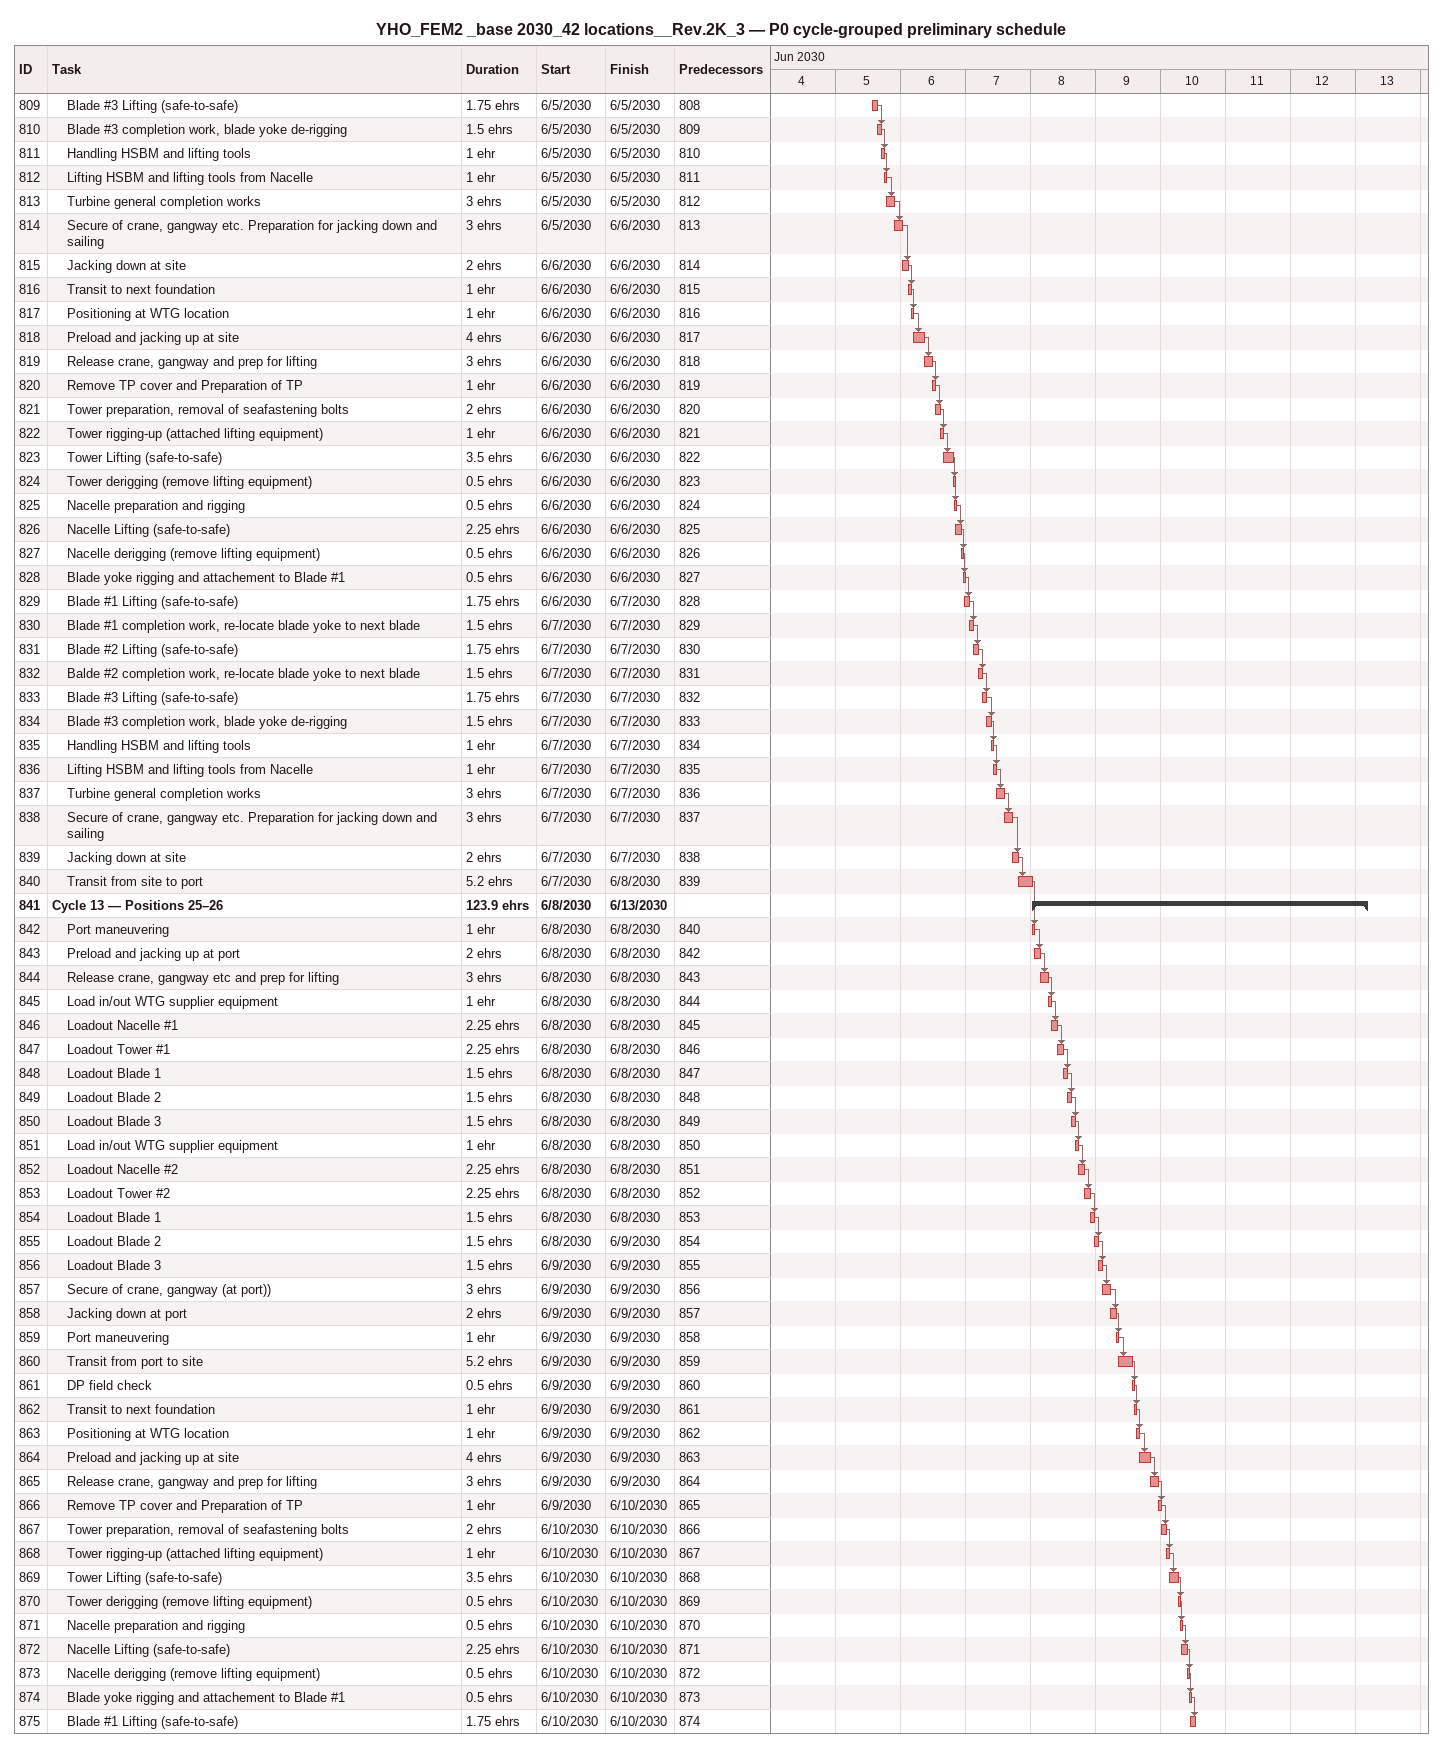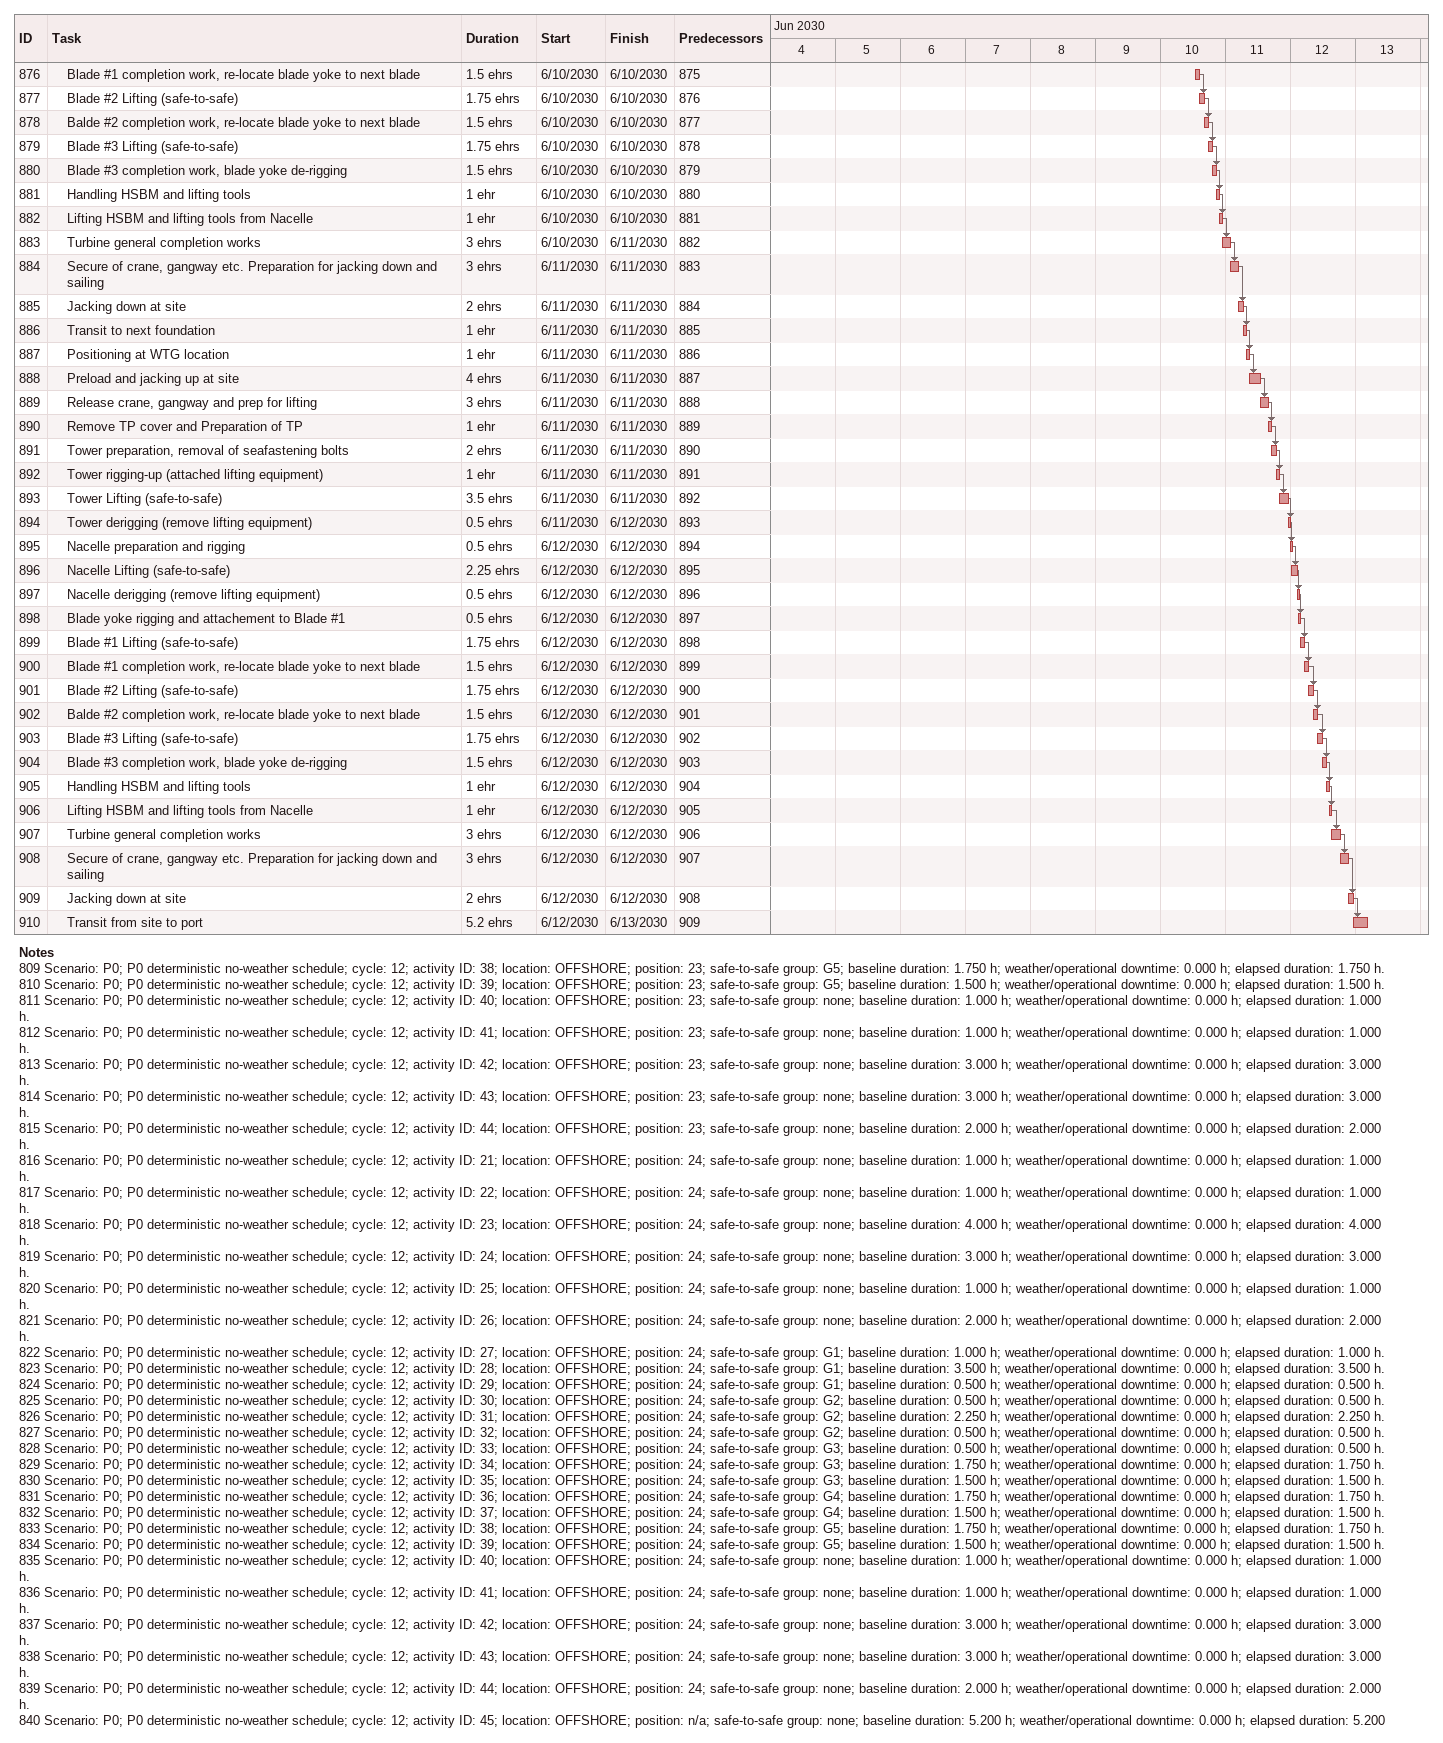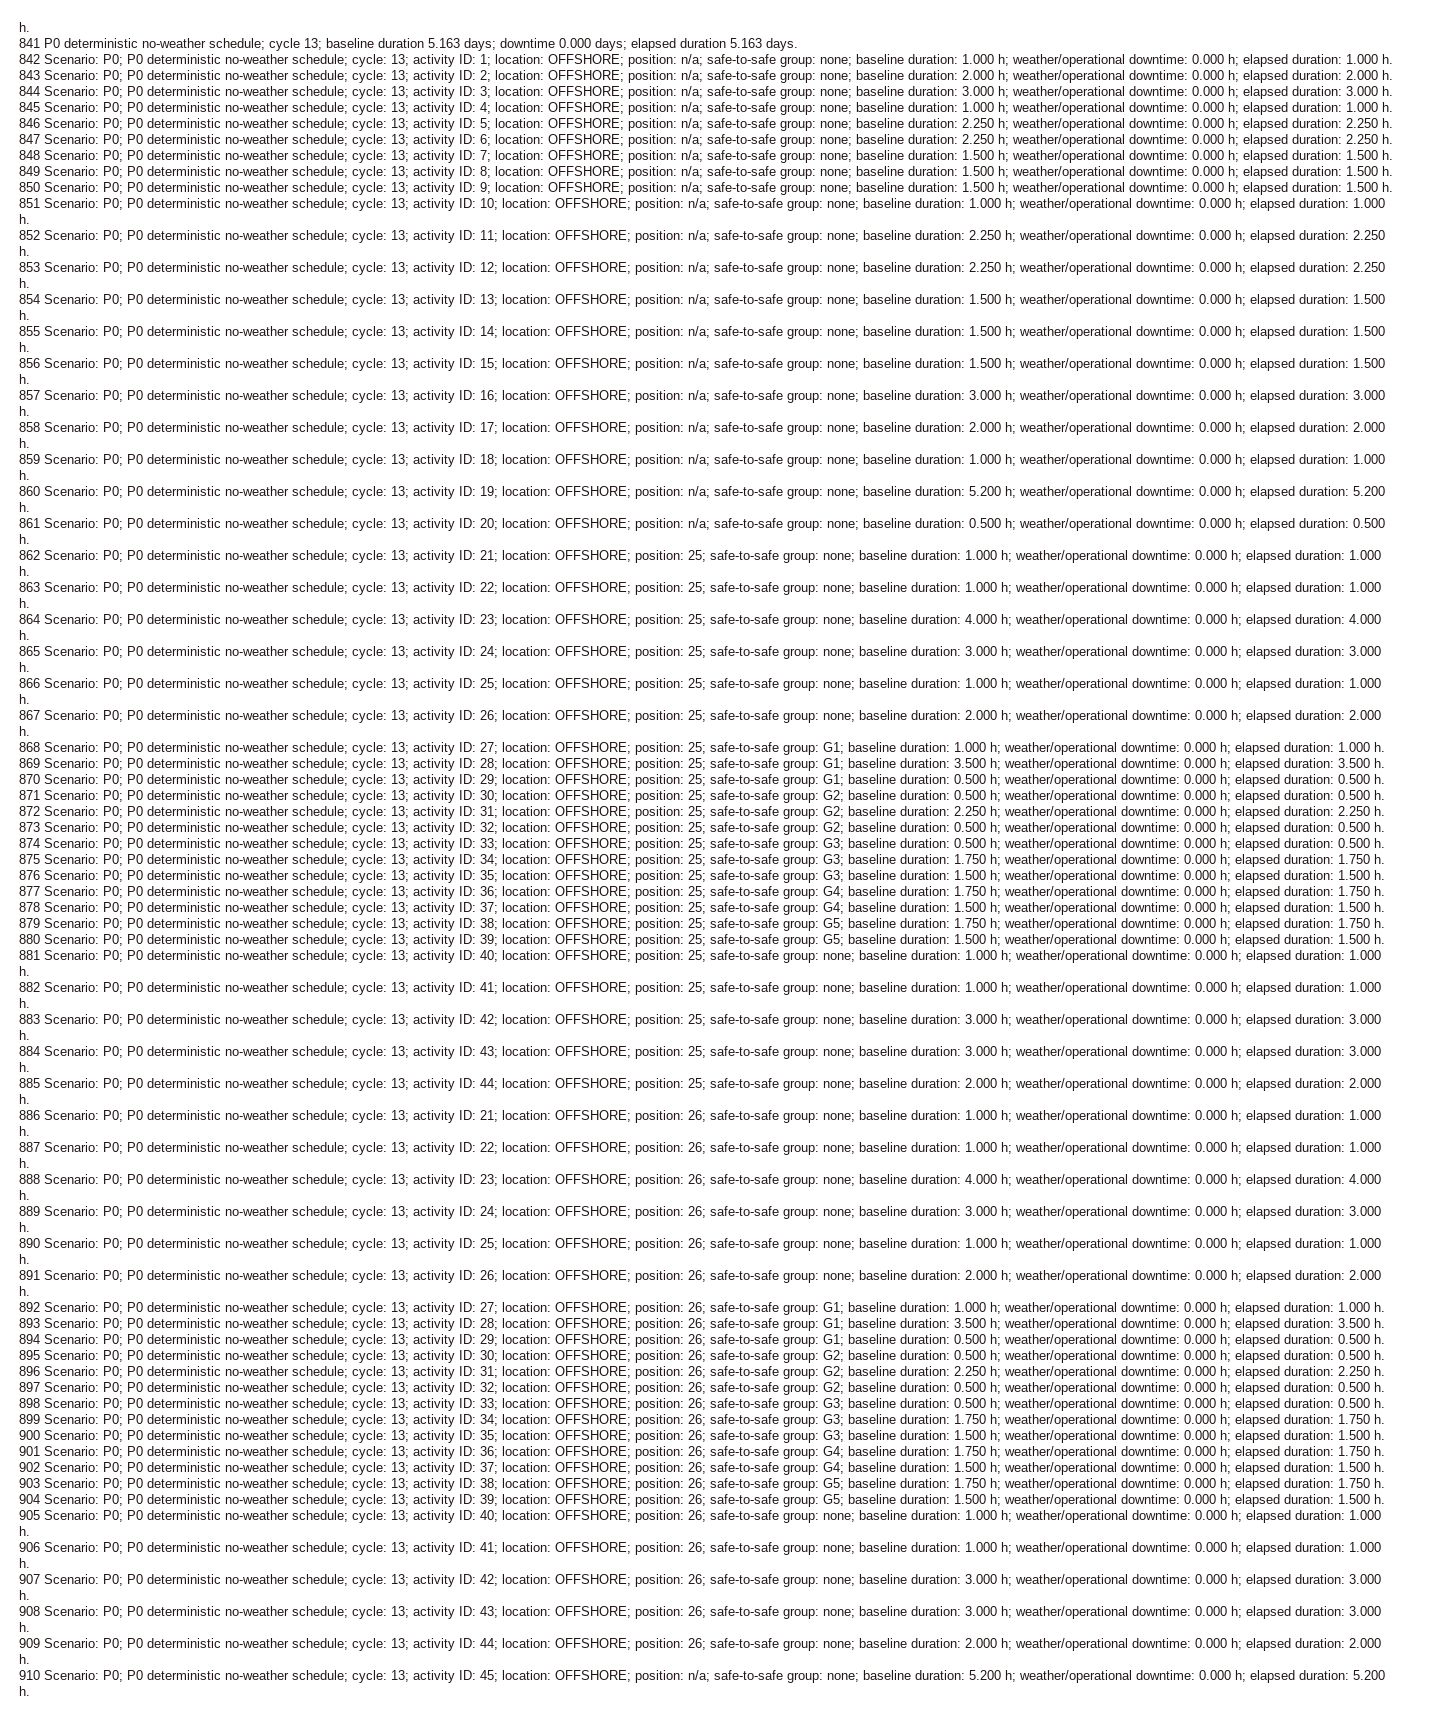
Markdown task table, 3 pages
YHO_FEM2 _base 2030_42 locations__Rev.2K_3 — P0 cycle-grouped preliminary schedule

| ID | Level | Task | Duration | Start | Finish | Predecessors |
|---|---|---|---|---|---|---|
| 809 | 2 | Blade #3 Lifting (safe-to-safe) | 1.75eh | 2030-06-05 | 2030-06-05 | 808 |
| 810 | 2 | Blade #3 completion work, blade yoke de-rigging | 1.5eh | 2030-06-05 | 2030-06-05 | 809 |
| 811 | 2 | Handling HSBM and lifting tools | 1eh | 2030-06-05 | 2030-06-05 | 810 |
| 812 | 2 | Lifting HSBM and lifting tools from Nacelle | 1eh | 2030-06-05 | 2030-06-05 | 811 |
| 813 | 2 | Turbine general completion works | 3eh | 2030-06-05 | 2030-06-05 | 812 |
| 814 | 2 | Secure of crane, gangway etc. Preparation for jacking down and sailing | 3eh | 2030-06-05 | 2030-06-06 | 813 |
| 815 | 2 | Jacking down at site | 2eh | 2030-06-06 | 2030-06-06 | 814 |
| 816 | 2 | Transit to next foundation | 1eh | 2030-06-06 | 2030-06-06 | 815 |
| 817 | 2 | Positioning at WTG location | 1eh | 2030-06-06 | 2030-06-06 | 816 |
| 818 | 2 | Preload and jacking up at site | 4eh | 2030-06-06 | 2030-06-06 | 817 |
| 819 | 2 | Release crane, gangway and prep for lifting | 3eh | 2030-06-06 | 2030-06-06 | 818 |
| 820 | 2 | Remove TP cover and Preparation of TP | 1eh | 2030-06-06 | 2030-06-06 | 819 |
| 821 | 2 | Tower preparation, removal of seafastening bolts | 2eh | 2030-06-06 | 2030-06-06 | 820 |
| 822 | 2 | Tower rigging-up (attached lifting equipment) | 1eh | 2030-06-06 | 2030-06-06 | 821 |
| 823 | 2 | Tower Lifting (safe-to-safe) | 3.5eh | 2030-06-06 | 2030-06-06 | 822 |
| 824 | 2 | Tower derigging (remove lifting equipment) | 0.5eh | 2030-06-06 | 2030-06-06 | 823 |
| 825 | 2 | Nacelle preparation and rigging | 0.5eh | 2030-06-06 | 2030-06-06 | 824 |
| 826 | 2 | Nacelle Lifting (safe-to-safe) | 2.25eh | 2030-06-06 | 2030-06-06 | 825 |
| 827 | 2 | Nacelle derigging (remove lifting equipment) | 0.5eh | 2030-06-06 | 2030-06-06 | 826 |
| 828 | 2 | Blade yoke rigging and attachement to Blade #1 | 0.5eh | 2030-06-06 | 2030-06-06 | 827 |
| 829 | 2 | Blade #1 Lifting (safe-to-safe) | 1.75eh | 2030-06-06 | 2030-06-07 | 828 |
| 830 | 2 | Blade #1 completion work, re-locate blade yoke to next blade | 1.5eh | 2030-06-07 | 2030-06-07 | 829 |
| 831 | 2 | Blade #2 Lifting (safe-to-safe) | 1.75eh | 2030-06-07 | 2030-06-07 | 830 |
| 832 | 2 | Balde #2 completion work, re-locate blade yoke to next blade | 1.5eh | 2030-06-07 | 2030-06-07 | 831 |
| 833 | 2 | Blade #3 Lifting (safe-to-safe) | 1.75eh | 2030-06-07 | 2030-06-07 | 832 |
| 834 | 2 | Blade #3 completion work, blade yoke de-rigging | 1.5eh | 2030-06-07 | 2030-06-07 | 833 |
| 835 | 2 | Handling HSBM and lifting tools | 1eh | 2030-06-07 | 2030-06-07 | 834 |
| 836 | 2 | Lifting HSBM and lifting tools from Nacelle | 1eh | 2030-06-07 | 2030-06-07 | 835 |
| 837 | 2 | Turbine general completion works | 3eh | 2030-06-07 | 2030-06-07 | 836 |
| 838 | 2 | Secure of crane, gangway etc. Preparation for jacking down and sailing | 3eh | 2030-06-07 | 2030-06-07 | 837 |
| 839 | 2 | Jacking down at site | 2eh | 2030-06-07 | 2030-06-07 | 838 |
| 840 | 2 | Transit from site to port | 5.2eh | 2030-06-07 | 2030-06-08 | 839 |
| 841 | 1 | **Cycle 13 — Positions 25–26** | 123.9eh | 2030-06-08 | 2030-06-13 |  |
| 842 | 2 | Port maneuvering | 1eh | 2030-06-08 | 2030-06-08 | 840 |
| 843 | 2 | Preload and jacking up at port | 2eh | 2030-06-08 | 2030-06-08 | 842 |
| 844 | 2 | Release crane, gangway etc and prep for lifting | 3eh | 2030-06-08 | 2030-06-08 | 843 |
| 845 | 2 | Load in/out WTG supplier equipment | 1eh | 2030-06-08 | 2030-06-08 | 844 |
| 846 | 2 | Loadout Nacelle #1 | 2.25eh | 2030-06-08 | 2030-06-08 | 845 |
| 847 | 2 | Loadout Tower #1 | 2.25eh | 2030-06-08 | 2030-06-08 | 846 |
| 848 | 2 | Loadout Blade 1 | 1.5eh | 2030-06-08 | 2030-06-08 | 847 |
| 849 | 2 | Loadout Blade 2 | 1.5eh | 2030-06-08 | 2030-06-08 | 848 |
| 850 | 2 | Loadout Blade 3 | 1.5eh | 2030-06-08 | 2030-06-08 | 849 |
| 851 | 2 | Load in/out WTG supplier equipment | 1eh | 2030-06-08 | 2030-06-08 | 850 |
| 852 | 2 | Loadout Nacelle #2 | 2.25eh | 2030-06-08 | 2030-06-08 | 851 |
| 853 | 2 | Loadout Tower #2 | 2.25eh | 2030-06-08 | 2030-06-08 | 852 |
| 854 | 2 | Loadout Blade 1 | 1.5eh | 2030-06-08 | 2030-06-08 | 853 |
| 855 | 2 | Loadout Blade 2 | 1.5eh | 2030-06-08 | 2030-06-09 | 854 |
| 856 | 2 | Loadout Blade 3 | 1.5eh | 2030-06-09 | 2030-06-09 | 855 |
| 857 | 2 | Secure of crane, gangway (at port)) | 3eh | 2030-06-09 | 2030-06-09 | 856 |
| 858 | 2 | Jacking down at port | 2eh | 2030-06-09 | 2030-06-09 | 857 |
| 859 | 2 | Port maneuvering | 1eh | 2030-06-09 | 2030-06-09 | 858 |
| 860 | 2 | Transit from port to site | 5.2eh | 2030-06-09 | 2030-06-09 | 859 |
| 861 | 2 | DP field check | 0.5eh | 2030-06-09 | 2030-06-09 | 860 |
| 862 | 2 | Transit to next foundation | 1eh | 2030-06-09 | 2030-06-09 | 861 |
| 863 | 2 | Positioning at WTG location | 1eh | 2030-06-09 | 2030-06-09 | 862 |
| 864 | 2 | Preload and jacking up at site | 4eh | 2030-06-09 | 2030-06-09 | 863 |
| 865 | 2 | Release crane, gangway and prep for lifting | 3eh | 2030-06-09 | 2030-06-09 | 864 |
| 866 | 2 | Remove TP cover and Preparation of TP | 1eh | 2030-06-09 | 2030-06-10 | 865 |
| 867 | 2 | Tower preparation, removal of seafastening bolts | 2eh | 2030-06-10 | 2030-06-10 | 866 |
| 868 | 2 | Tower rigging-up (attached lifting equipment) | 1eh | 2030-06-10 | 2030-06-10 | 867 |
| 869 | 2 | Tower Lifting (safe-to-safe) | 3.5eh | 2030-06-10 | 2030-06-10 | 868 |
| 870 | 2 | Tower derigging (remove lifting equipment) | 0.5eh | 2030-06-10 | 2030-06-10 | 869 |
| 871 | 2 | Nacelle preparation and rigging | 0.5eh | 2030-06-10 | 2030-06-10 | 870 |
| 872 | 2 | Nacelle Lifting (safe-to-safe) | 2.25eh | 2030-06-10 | 2030-06-10 | 871 |
| 873 | 2 | Nacelle derigging (remove lifting equipment) | 0.5eh | 2030-06-10 | 2030-06-10 | 872 |
| 874 | 2 | Blade yoke rigging and attachement to Blade #1 | 0.5eh | 2030-06-10 | 2030-06-10 | 873 |
| 875 | 2 | Blade #1 Lifting (safe-to-safe) | 1.75eh | 2030-06-10 | 2030-06-10 | 874 |
| 876 | 2 | Blade #1 completion work, re-locate blade yoke to next blade | 1.5eh | 2030-06-10 | 2030-06-10 | 875 |
| 877 | 2 | Blade #2 Lifting (safe-to-safe) | 1.75eh | 2030-06-10 | 2030-06-10 | 876 |
| 878 | 2 | Balde #2 completion work, re-locate blade yoke to next blade | 1.5eh | 2030-06-10 | 2030-06-10 | 877 |
| 879 | 2 | Blade #3 Lifting (safe-to-safe) | 1.75eh | 2030-06-10 | 2030-06-10 | 878 |
| 880 | 2 | Blade #3 completion work, blade yoke de-rigging | 1.5eh | 2030-06-10 | 2030-06-10 | 879 |
| 881 | 2 | Handling HSBM and lifting tools | 1eh | 2030-06-10 | 2030-06-10 | 880 |
| 882 | 2 | Lifting HSBM and lifting tools from Nacelle | 1eh | 2030-06-10 | 2030-06-10 | 881 |
| 883 | 2 | Turbine general completion works | 3eh | 2030-06-10 | 2030-06-11 | 882 |
| 884 | 2 | Secure of crane, gangway etc. Preparation for jacking down and sailing | 3eh | 2030-06-11 | 2030-06-11 | 883 |
| 885 | 2 | Jacking down at site | 2eh | 2030-06-11 | 2030-06-11 | 884 |
| 886 | 2 | Transit to next foundation | 1eh | 2030-06-11 | 2030-06-11 | 885 |
| 887 | 2 | Positioning at WTG location | 1eh | 2030-06-11 | 2030-06-11 | 886 |
| 888 | 2 | Preload and jacking up at site | 4eh | 2030-06-11 | 2030-06-11 | 887 |
| 889 | 2 | Release crane, gangway and prep for lifting | 3eh | 2030-06-11 | 2030-06-11 | 888 |
| 890 | 2 | Remove TP cover and Preparation of TP | 1eh | 2030-06-11 | 2030-06-11 | 889 |
| 891 | 2 | Tower preparation, removal of seafastening bolts | 2eh | 2030-06-11 | 2030-06-11 | 890 |
| 892 | 2 | Tower rigging-up (attached lifting equipment) | 1eh | 2030-06-11 | 2030-06-11 | 891 |
| 893 | 2 | Tower Lifting (safe-to-safe) | 3.5eh | 2030-06-11 | 2030-06-11 | 892 |
| 894 | 2 | Tower derigging (remove lifting equipment) | 0.5eh | 2030-06-11 | 2030-06-12 | 893 |
| 895 | 2 | Nacelle preparation and rigging | 0.5eh | 2030-06-12 | 2030-06-12 | 894 |
| 896 | 2 | Nacelle Lifting (safe-to-safe) | 2.25eh | 2030-06-12 | 2030-06-12 | 895 |
| 897 | 2 | Nacelle derigging (remove lifting equipment) | 0.5eh | 2030-06-12 | 2030-06-12 | 896 |
| 898 | 2 | Blade yoke rigging and attachement to Blade #1 | 0.5eh | 2030-06-12 | 2030-06-12 | 897 |
| 899 | 2 | Blade #1 Lifting (safe-to-safe) | 1.75eh | 2030-06-12 | 2030-06-12 | 898 |
| 900 | 2 | Blade #1 completion work, re-locate blade yoke to next blade | 1.5eh | 2030-06-12 | 2030-06-12 | 899 |
| 901 | 2 | Blade #2 Lifting (safe-to-safe) | 1.75eh | 2030-06-12 | 2030-06-12 | 900 |
| 902 | 2 | Balde #2 completion work, re-locate blade yoke to next blade | 1.5eh | 2030-06-12 | 2030-06-12 | 901 |
| 903 | 2 | Blade #3 Lifting (safe-to-safe) | 1.75eh | 2030-06-12 | 2030-06-12 | 902 |
| 904 | 2 | Blade #3 completion work, blade yoke de-rigging | 1.5eh | 2030-06-12 | 2030-06-12 | 903 |
| 905 | 2 | Handling HSBM and lifting tools | 1eh | 2030-06-12 | 2030-06-12 | 904 |
| 906 | 2 | Lifting HSBM and lifting tools from Nacelle | 1eh | 2030-06-12 | 2030-06-12 | 905 |
| 907 | 2 | Turbine general completion works | 3eh | 2030-06-12 | 2030-06-12 | 906 |
| 908 | 2 | Secure of crane, gangway etc. Preparation for jacking down and sailing | 3eh | 2030-06-12 | 2030-06-12 | 907 |
| 909 | 2 | Jacking down at site | 2eh | 2030-06-12 | 2030-06-12 | 908 |
| 910 | 2 | Transit from site to port | 5.2eh | 2030-06-12 | 2030-06-13 | 909 |

Notes
- 809: Scenario: P0; P0 deterministic no-weather schedule; cycle: 12; activity ID: 38; location: OFFSHORE; position: 23; safe-to-safe group: G5; baseline duration: 1.750 h; weather/operational downtime: 0.000 h; elapsed duration: 1.750 h.
- 810: Scenario: P0; P0 deterministic no-weather schedule; cycle: 12; activity ID: 39; location: OFFSHORE; position: 23; safe-to-safe group: G5; baseline duration: 1.500 h; weather/operational downtime: 0.000 h; elapsed duration: 1.500 h.
- 811: Scenario: P0; P0 deterministic no-weather schedule; cycle: 12; activity ID: 40; location: OFFSHORE; position: 23; safe-to-safe group: none; baseline duration: 1.000 h; weather/operational downtime: 0.000 h; elapsed duration: 1.000 h.
- 812: Scenario: P0; P0 deterministic no-weather schedule; cycle: 12; activity ID: 41; location: OFFSHORE; position: 23; safe-to-safe group: none; baseline duration: 1.000 h; weather/operational downtime: 0.000 h; elapsed duration: 1.000 h.
- 813: Scenario: P0; P0 deterministic no-weather schedule; cycle: 12; activity ID: 42; location: OFFSHORE; position: 23; safe-to-safe group: none; baseline duration: 3.000 h; weather/operational downtime: 0.000 h; elapsed duration: 3.000 h.
- 814: Scenario: P0; P0 deterministic no-weather schedule; cycle: 12; activity ID: 43; location: OFFSHORE; position: 23; safe-to-safe group: none; baseline duration: 3.000 h; weather/operational downtime: 0.000 h; elapsed duration: 3.000 h.
- 815: Scenario: P0; P0 deterministic no-weather schedule; cycle: 12; activity ID: 44; location: OFFSHORE; position: 23; safe-to-safe group: none; baseline duration: 2.000 h; weather/operational downtime: 0.000 h; elapsed duration: 2.000 h.
- 816: Scenario: P0; P0 deterministic no-weather schedule; cycle: 12; activity ID: 21; location: OFFSHORE; position: 24; safe-to-safe group: none; baseline duration: 1.000 h; weather/operational downtime: 0.000 h; elapsed duration: 1.000 h.
- 817: Scenario: P0; P0 deterministic no-weather schedule; cycle: 12; activity ID: 22; location: OFFSHORE; position: 24; safe-to-safe group: none; baseline duration: 1.000 h; weather/operational downtime: 0.000 h; elapsed duration: 1.000 h.
- 818: Scenario: P0; P0 deterministic no-weather schedule; cycle: 12; activity ID: 23; location: OFFSHORE; position: 24; safe-to-safe group: none; baseline duration: 4.000 h; weather/operational downtime: 0.000 h; elapsed duration: 4.000 h.
- 819: Scenario: P0; P0 deterministic no-weather schedule; cycle: 12; activity ID: 24; location: OFFSHORE; position: 24; safe-to-safe group: none; baseline duration: 3.000 h; weather/operational downtime: 0.000 h; elapsed duration: 3.000 h.
- 820: Scenario: P0; P0 deterministic no-weather schedule; cycle: 12; activity ID: 25; location: OFFSHORE; position: 24; safe-to-safe group: none; baseline duration: 1.000 h; weather/operational downtime: 0.000 h; elapsed duration: 1.000 h.
- 821: Scenario: P0; P0 deterministic no-weather schedule; cycle: 12; activity ID: 26; location: OFFSHORE; position: 24; safe-to-safe group: none; baseline duration: 2.000 h; weather/operational downtime: 0.000 h; elapsed duration: 2.000 h.
- 822: Scenario: P0; P0 deterministic no-weather schedule; cycle: 12; activity ID: 27; location: OFFSHORE; position: 24; safe-to-safe group: G1; baseline duration: 1.000 h; weather/operational downtime: 0.000 h; elapsed duration: 1.000 h.
- 823: Scenario: P0; P0 deterministic no-weather schedule; cycle: 12; activity ID: 28; location: OFFSHORE; position: 24; safe-to-safe group: G1; baseline duration: 3.500 h; weather/operational downtime: 0.000 h; elapsed duration: 3.500 h.
- 824: Scenario: P0; P0 deterministic no-weather schedule; cycle: 12; activity ID: 29; location: OFFSHORE; position: 24; safe-to-safe group: G1; baseline duration: 0.500 h; weather/operational downtime: 0.000 h; elapsed duration: 0.500 h.
- 825: Scenario: P0; P0 deterministic no-weather schedule; cycle: 12; activity ID: 30; location: OFFSHORE; position: 24; safe-to-safe group: G2; baseline duration: 0.500 h; weather/operational downtime: 0.000 h; elapsed duration: 0.500 h.
- 826: Scenario: P0; P0 deterministic no-weather schedule; cycle: 12; activity ID: 31; location: OFFSHORE; position: 24; safe-to-safe group: G2; baseline duration: 2.250 h; weather/operational downtime: 0.000 h; elapsed duration: 2.250 h.
- 827: Scenario: P0; P0 deterministic no-weather schedule; cycle: 12; activity ID: 32; location: OFFSHORE; position: 24; safe-to-safe group: G2; baseline duration: 0.500 h; weather/operational downtime: 0.000 h; elapsed duration: 0.500 h.
- 828: Scenario: P0; P0 deterministic no-weather schedule; cycle: 12; activity ID: 33; location: OFFSHORE; position: 24; safe-to-safe group: G3; baseline duration: 0.500 h; weather/operational downtime: 0.000 h; elapsed duration: 0.500 h.
- 829: Scenario: P0; P0 deterministic no-weather schedule; cycle: 12; activity ID: 34; location: OFFSHORE; position: 24; safe-to-safe group: G3; baseline duration: 1.750 h; weather/operational downtime: 0.000 h; elapsed duration: 1.750 h.
- 830: Scenario: P0; P0 deterministic no-weather schedule; cycle: 12; activity ID: 35; location: OFFSHORE; position: 24; safe-to-safe group: G3; baseline duration: 1.500 h; weather/operational downtime: 0.000 h; elapsed duration: 1.500 h.
- 831: Scenario: P0; P0 deterministic no-weather schedule; cycle: 12; activity ID: 36; location: OFFSHORE; position: 24; safe-to-safe group: G4; baseline duration: 1.750 h; weather/operational downtime: 0.000 h; elapsed duration: 1.750 h.
- 832: Scenario: P0; P0 deterministic no-weather schedule; cycle: 12; activity ID: 37; location: OFFSHORE; position: 24; safe-to-safe group: G4; baseline duration: 1.500 h; weather/operational downtime: 0.000 h; elapsed duration: 1.500 h.
- 833: Scenario: P0; P0 deterministic no-weather schedule; cycle: 12; activity ID: 38; location: OFFSHORE; position: 24; safe-to-safe group: G5; baseline duration: 1.750 h; weather/operational downtime: 0.000 h; elapsed duration: 1.750 h.
- 834: Scenario: P0; P0 deterministic no-weather schedule; cycle: 12; activity ID: 39; location: OFFSHORE; position: 24; safe-to-safe group: G5; baseline duration: 1.500 h; weather/operational downtime: 0.000 h; elapsed duration: 1.500 h.
- 835: Scenario: P0; P0 deterministic no-weather schedule; cycle: 12; activity ID: 40; location: OFFSHORE; position: 24; safe-to-safe group: none; baseline duration: 1.000 h; weather/operational downtime: 0.000 h; elapsed duration: 1.000 h.
- 836: Scenario: P0; P0 deterministic no-weather schedule; cycle: 12; activity ID: 41; location: OFFSHORE; position: 24; safe-to-safe group: none; baseline duration: 1.000 h; weather/operational downtime: 0.000 h; elapsed duration: 1.000 h.
- 837: Scenario: P0; P0 deterministic no-weather schedule; cycle: 12; activity ID: 42; location: OFFSHORE; position: 24; safe-to-safe group: none; baseline duration: 3.000 h; weather/operational downtime: 0.000 h; elapsed duration: 3.000 h.
- 838: Scenario: P0; P0 deterministic no-weather schedule; cycle: 12; activity ID: 43; location: OFFSHORE; position: 24; safe-to-safe group: none; baseline duration: 3.000 h; weather/operational downtime: 0.000 h; elapsed duration: 3.000 h.
- 839: Scenario: P0; P0 deterministic no-weather schedule; cycle: 12; activity ID: 44; location: OFFSHORE; position: 24; safe-to-safe group: none; baseline duration: 2.000 h; weather/operational downtime: 0.000 h; elapsed duration: 2.000 h.
- 840: Scenario: P0; P0 deterministic no-weather schedule; cycle: 12; activity ID: 45; location: OFFSHORE; position: n/a; safe-to-safe group: none; baseline duration: 5.200 h; weather/operational downtime: 0.000 h; elapsed duration: 5.200 h.
- 841: P0 deterministic no-weather schedule; cycle 13; baseline duration 5.163 days; downtime 0.000 days; elapsed duration 5.163 days.
- 842: Scenario: P0; P0 deterministic no-weather schedule; cycle: 13; activity ID: 1; location: OFFSHORE; position: n/a; safe-to-safe group: none; baseline duration: 1.000 h; weather/operational downtime: 0.000 h; elapsed duration: 1.000 h.
- 843: Scenario: P0; P0 deterministic no-weather schedule; cycle: 13; activity ID: 2; location: OFFSHORE; position: n/a; safe-to-safe group: none; baseline duration: 2.000 h; weather/operational downtime: 0.000 h; elapsed duration: 2.000 h.
- 844: Scenario: P0; P0 deterministic no-weather schedule; cycle: 13; activity ID: 3; location: OFFSHORE; position: n/a; safe-to-safe group: none; baseline duration: 3.000 h; weather/operational downtime: 0.000 h; elapsed duration: 3.000 h.
- 845: Scenario: P0; P0 deterministic no-weather schedule; cycle: 13; activity ID: 4; location: OFFSHORE; position: n/a; safe-to-safe group: none; baseline duration: 1.000 h; weather/operational downtime: 0.000 h; elapsed duration: 1.000 h.
- 846: Scenario: P0; P0 deterministic no-weather schedule; cycle: 13; activity ID: 5; location: OFFSHORE; position: n/a; safe-to-safe group: none; baseline duration: 2.250 h; weather/operational downtime: 0.000 h; elapsed duration: 2.250 h.
- 847: Scenario: P0; P0 deterministic no-weather schedule; cycle: 13; activity ID: 6; location: OFFSHORE; position: n/a; safe-to-safe group: none; baseline duration: 2.250 h; weather/operational downtime: 0.000 h; elapsed duration: 2.250 h.
- 848: Scenario: P0; P0 deterministic no-weather schedule; cycle: 13; activity ID: 7; location: OFFSHORE; position: n/a; safe-to-safe group: none; baseline duration: 1.500 h; weather/operational downtime: 0.000 h; elapsed duration: 1.500 h.
- 849: Scenario: P0; P0 deterministic no-weather schedule; cycle: 13; activity ID: 8; location: OFFSHORE; position: n/a; safe-to-safe group: none; baseline duration: 1.500 h; weather/operational downtime: 0.000 h; elapsed duration: 1.500 h.
- 850: Scenario: P0; P0 deterministic no-weather schedule; cycle: 13; activity ID: 9; location: OFFSHORE; position: n/a; safe-to-safe group: none; baseline duration: 1.500 h; weather/operational downtime: 0.000 h; elapsed duration: 1.500 h.
- 851: Scenario: P0; P0 deterministic no-weather schedule; cycle: 13; activity ID: 10; location: OFFSHORE; position: n/a; safe-to-safe group: none; baseline duration: 1.000 h; weather/operational downtime: 0.000 h; elapsed duration: 1.000 h.
- 852: Scenario: P0; P0 deterministic no-weather schedule; cycle: 13; activity ID: 11; location: OFFSHORE; position: n/a; safe-to-safe group: none; baseline duration: 2.250 h; weather/operational downtime: 0.000 h; elapsed duration: 2.250 h.
- 853: Scenario: P0; P0 deterministic no-weather schedule; cycle: 13; activity ID: 12; location: OFFSHORE; position: n/a; safe-to-safe group: none; baseline duration: 2.250 h; weather/operational downtime: 0.000 h; elapsed duration: 2.250 h.
- 854: Scenario: P0; P0 deterministic no-weather schedule; cycle: 13; activity ID: 13; location: OFFSHORE; position: n/a; safe-to-safe group: none; baseline duration: 1.500 h; weather/operational downtime: 0.000 h; elapsed duration: 1.500 h.
- 855: Scenario: P0; P0 deterministic no-weather schedule; cycle: 13; activity ID: 14; location: OFFSHORE; position: n/a; safe-to-safe group: none; baseline duration: 1.500 h; weather/operational downtime: 0.000 h; elapsed duration: 1.500 h.
- 856: Scenario: P0; P0 deterministic no-weather schedule; cycle: 13; activity ID: 15; location: OFFSHORE; position: n/a; safe-to-safe group: none; baseline duration: 1.500 h; weather/operational downtime: 0.000 h; elapsed duration: 1.500 h.
- 857: Scenario: P0; P0 deterministic no-weather schedule; cycle: 13; activity ID: 16; location: OFFSHORE; position: n/a; safe-to-safe group: none; baseline duration: 3.000 h; weather/operational downtime: 0.000 h; elapsed duration: 3.000 h.
- 858: Scenario: P0; P0 deterministic no-weather schedule; cycle: 13; activity ID: 17; location: OFFSHORE; position: n/a; safe-to-safe group: none; baseline duration: 2.000 h; weather/operational downtime: 0.000 h; elapsed duration: 2.000 h.
- 859: Scenario: P0; P0 deterministic no-weather schedule; cycle: 13; activity ID: 18; location: OFFSHORE; position: n/a; safe-to-safe group: none; baseline duration: 1.000 h; weather/operational downtime: 0.000 h; elapsed duration: 1.000 h.
- 860: Scenario: P0; P0 deterministic no-weather schedule; cycle: 13; activity ID: 19; location: OFFSHORE; position: n/a; safe-to-safe group: none; baseline duration: 5.200 h; weather/operational downtime: 0.000 h; elapsed duration: 5.200 h.
- 861: Scenario: P0; P0 deterministic no-weather schedule; cycle: 13; activity ID: 20; location: OFFSHORE; position: n/a; safe-to-safe group: none; baseline duration: 0.500 h; weather/operational downtime: 0.000 h; elapsed duration: 0.500 h.
- 862: Scenario: P0; P0 deterministic no-weather schedule; cycle: 13; activity ID: 21; location: OFFSHORE; position: 25; safe-to-safe group: none; baseline duration: 1.000 h; weather/operational downtime: 0.000 h; elapsed duration: 1.000 h.
- 863: Scenario: P0; P0 deterministic no-weather schedule; cycle: 13; activity ID: 22; location: OFFSHORE; position: 25; safe-to-safe group: none; baseline duration: 1.000 h; weather/operational downtime: 0.000 h; elapsed duration: 1.000 h.
- 864: Scenario: P0; P0 deterministic no-weather schedule; cycle: 13; activity ID: 23; location: OFFSHORE; position: 25; safe-to-safe group: none; baseline duration: 4.000 h; weather/operational downtime: 0.000 h; elapsed duration: 4.000 h.
- 865: Scenario: P0; P0 deterministic no-weather schedule; cycle: 13; activity ID: 24; location: OFFSHORE; position: 25; safe-to-safe group: none; baseline duration: 3.000 h; weather/operational downtime: 0.000 h; elapsed duration: 3.000 h.
- 866: Scenario: P0; P0 deterministic no-weather schedule; cycle: 13; activity ID: 25; location: OFFSHORE; position: 25; safe-to-safe group: none; baseline duration: 1.000 h; weather/operational downtime: 0.000 h; elapsed duration: 1.000 h.
- 867: Scenario: P0; P0 deterministic no-weather schedule; cycle: 13; activity ID: 26; location: OFFSHORE; position: 25; safe-to-safe group: none; baseline duration: 2.000 h; weather/operational downtime: 0.000 h; elapsed duration: 2.000 h.
- 868: Scenario: P0; P0 deterministic no-weather schedule; cycle: 13; activity ID: 27; location: OFFSHORE; position: 25; safe-to-safe group: G1; baseline duration: 1.000 h; weather/operational downtime: 0.000 h; elapsed duration: 1.000 h.
- 869: Scenario: P0; P0 deterministic no-weather schedule; cycle: 13; activity ID: 28; location: OFFSHORE; position: 25; safe-to-safe group: G1; baseline duration: 3.500 h; weather/operational downtime: 0.000 h; elapsed duration: 3.500 h.
- 870: Scenario: P0; P0 deterministic no-weather schedule; cycle: 13; activity ID: 29; location: OFFSHORE; position: 25; safe-to-safe group: G1; baseline duration: 0.500 h; weather/operational downtime: 0.000 h; elapsed duration: 0.500 h.
- 871: Scenario: P0; P0 deterministic no-weather schedule; cycle: 13; activity ID: 30; location: OFFSHORE; position: 25; safe-to-safe group: G2; baseline duration: 0.500 h; weather/operational downtime: 0.000 h; elapsed duration: 0.500 h.
- 872: Scenario: P0; P0 deterministic no-weather schedule; cycle: 13; activity ID: 31; location: OFFSHORE; position: 25; safe-to-safe group: G2; baseline duration: 2.250 h; weather/operational downtime: 0.000 h; elapsed duration: 2.250 h.
- 873: Scenario: P0; P0 deterministic no-weather schedule; cycle: 13; activity ID: 32; location: OFFSHORE; position: 25; safe-to-safe group: G2; baseline duration: 0.500 h; weather/operational downtime: 0.000 h; elapsed duration: 0.500 h.
- 874: Scenario: P0; P0 deterministic no-weather schedule; cycle: 13; activity ID: 33; location: OFFSHORE; position: 25; safe-to-safe group: G3; baseline duration: 0.500 h; weather/operational downtime: 0.000 h; elapsed duration: 0.500 h.
- 875: Scenario: P0; P0 deterministic no-weather schedule; cycle: 13; activity ID: 34; location: OFFSHORE; position: 25; safe-to-safe group: G3; baseline duration: 1.750 h; weather/operational downtime: 0.000 h; elapsed duration: 1.750 h.
- 876: Scenario: P0; P0 deterministic no-weather schedule; cycle: 13; activity ID: 35; location: OFFSHORE; position: 25; safe-to-safe group: G3; baseline duration: 1.500 h; weather/operational downtime: 0.000 h; elapsed duration: 1.500 h.
- 877: Scenario: P0; P0 deterministic no-weather schedule; cycle: 13; activity ID: 36; location: OFFSHORE; position: 25; safe-to-safe group: G4; baseline duration: 1.750 h; weather/operational downtime: 0.000 h; elapsed duration: 1.750 h.
- 878: Scenario: P0; P0 deterministic no-weather schedule; cycle: 13; activity ID: 37; location: OFFSHORE; position: 25; safe-to-safe group: G4; baseline duration: 1.500 h; weather/operational downtime: 0.000 h; elapsed duration: 1.500 h.
- 879: Scenario: P0; P0 deterministic no-weather schedule; cycle: 13; activity ID: 38; location: OFFSHORE; position: 25; safe-to-safe group: G5; baseline duration: 1.750 h; weather/operational downtime: 0.000 h; elapsed duration: 1.750 h.
- 880: Scenario: P0; P0 deterministic no-weather schedule; cycle: 13; activity ID: 39; location: OFFSHORE; position: 25; safe-to-safe group: G5; baseline duration: 1.500 h; weather/operational downtime: 0.000 h; elapsed duration: 1.500 h.
- 881: Scenario: P0; P0 deterministic no-weather schedule; cycle: 13; activity ID: 40; location: OFFSHORE; position: 25; safe-to-safe group: none; baseline duration: 1.000 h; weather/operational downtime: 0.000 h; elapsed duration: 1.000 h.
- 882: Scenario: P0; P0 deterministic no-weather schedule; cycle: 13; activity ID: 41; location: OFFSHORE; position: 25; safe-to-safe group: none; baseline duration: 1.000 h; weather/operational downtime: 0.000 h; elapsed duration: 1.000 h.
- 883: Scenario: P0; P0 deterministic no-weather schedule; cycle: 13; activity ID: 42; location: OFFSHORE; position: 25; safe-to-safe group: none; baseline duration: 3.000 h; weather/operational downtime: 0.000 h; elapsed duration: 3.000 h.
- 884: Scenario: P0; P0 deterministic no-weather schedule; cycle: 13; activity ID: 43; location: OFFSHORE; position: 25; safe-to-safe group: none; baseline duration: 3.000 h; weather/operational downtime: 0.000 h; elapsed duration: 3.000 h.
- 885: Scenario: P0; P0 deterministic no-weather schedule; cycle: 13; activity ID: 44; location: OFFSHORE; position: 25; safe-to-safe group: none; baseline duration: 2.000 h; weather/operational downtime: 0.000 h; elapsed duration: 2.000 h.
- 886: Scenario: P0; P0 deterministic no-weather schedule; cycle: 13; activity ID: 21; location: OFFSHORE; position: 26; safe-to-safe group: none; baseline duration: 1.000 h; weather/operational downtime: 0.000 h; elapsed duration: 1.000 h.
- 887: Scenario: P0; P0 deterministic no-weather schedule; cycle: 13; activity ID: 22; location: OFFSHORE; position: 26; safe-to-safe group: none; baseline duration: 1.000 h; weather/operational downtime: 0.000 h; elapsed duration: 1.000 h.
- 888: Scenario: P0; P0 deterministic no-weather schedule; cycle: 13; activity ID: 23; location: OFFSHORE; position: 26; safe-to-safe group: none; baseline duration: 4.000 h; weather/operational downtime: 0.000 h; elapsed duration: 4.000 h.
- 889: Scenario: P0; P0 deterministic no-weather schedule; cycle: 13; activity ID: 24; location: OFFSHORE; position: 26; safe-to-safe group: none; baseline duration: 3.000 h; weather/operational downtime: 0.000 h; elapsed duration: 3.000 h.
- 890: Scenario: P0; P0 deterministic no-weather schedule; cycle: 13; activity ID: 25; location: OFFSHORE; position: 26; safe-to-safe group: none; baseline duration: 1.000 h; weather/operational downtime: 0.000 h; elapsed duration: 1.000 h.
- 891: Scenario: P0; P0 deterministic no-weather schedule; cycle: 13; activity ID: 26; location: OFFSHORE; position: 26; safe-to-safe group: none; baseline duration: 2.000 h; weather/operational downtime: 0.000 h; elapsed duration: 2.000 h.
- 892: Scenario: P0; P0 deterministic no-weather schedule; cycle: 13; activity ID: 27; location: OFFSHORE; position: 26; safe-to-safe group: G1; baseline duration: 1.000 h; weather/operational downtime: 0.000 h; elapsed duration: 1.000 h.
- 893: Scenario: P0; P0 deterministic no-weather schedule; cycle: 13; activity ID: 28; location: OFFSHORE; position: 26; safe-to-safe group: G1; baseline duration: 3.500 h; weather/operational downtime: 0.000 h; elapsed duration: 3.500 h.
- 894: Scenario: P0; P0 deterministic no-weather schedule; cycle: 13; activity ID: 29; location: OFFSHORE; position: 26; safe-to-safe group: G1; baseline duration: 0.500 h; weather/operational downtime: 0.000 h; elapsed duration: 0.500 h.
- 895: Scenario: P0; P0 deterministic no-weather schedule; cycle: 13; activity ID: 30; location: OFFSHORE; position: 26; safe-to-safe group: G2; baseline duration: 0.500 h; weather/operational downtime: 0.000 h; elapsed duration: 0.500 h.
- 896: Scenario: P0; P0 deterministic no-weather schedule; cycle: 13; activity ID: 31; location: OFFSHORE; position: 26; safe-to-safe group: G2; baseline duration: 2.250 h; weather/operational downtime: 0.000 h; elapsed duration: 2.250 h.
- 897: Scenario: P0; P0 deterministic no-weather schedule; cycle: 13; activity ID: 32; location: OFFSHORE; position: 26; safe-to-safe group: G2; baseline duration: 0.500 h; weather/operational downtime: 0.000 h; elapsed duration: 0.500 h.
- 898: Scenario: P0; P0 deterministic no-weather schedule; cycle: 13; activity ID: 33; location: OFFSHORE; position: 26; safe-to-safe group: G3; baseline duration: 0.500 h; weather/operational downtime: 0.000 h; elapsed duration: 0.500 h.
- 899: Scenario: P0; P0 deterministic no-weather schedule; cycle: 13; activity ID: 34; location: OFFSHORE; position: 26; safe-to-safe group: G3; baseline duration: 1.750 h; weather/operational downtime: 0.000 h; elapsed duration: 1.750 h.
- 900: Scenario: P0; P0 deterministic no-weather schedule; cycle: 13; activity ID: 35; location: OFFSHORE; position: 26; safe-to-safe group: G3; baseline duration: 1.500 h; weather/operational downtime: 0.000 h; elapsed duration: 1.500 h.
- 901: Scenario: P0; P0 deterministic no-weather schedule; cycle: 13; activity ID: 36; location: OFFSHORE; position: 26; safe-to-safe group: G4; baseline duration: 1.750 h; weather/operational downtime: 0.000 h; elapsed duration: 1.750 h.
- 902: Scenario: P0; P0 deterministic no-weather schedule; cycle: 13; activity ID: 37; location: OFFSHORE; position: 26; safe-to-safe group: G4; baseline duration: 1.500 h; weather/operational downtime: 0.000 h; elapsed duration: 1.500 h.
- 903: Scenario: P0; P0 deterministic no-weather schedule; cycle: 13; activity ID: 38; location: OFFSHORE; position: 26; safe-to-safe group: G5; baseline duration: 1.750 h; weather/operational downtime: 0.000 h; elapsed duration: 1.750 h.
- 904: Scenario: P0; P0 deterministic no-weather schedule; cycle: 13; activity ID: 39; location: OFFSHORE; position: 26; safe-to-safe group: G5; baseline duration: 1.500 h; weather/operational downtime: 0.000 h; elapsed duration: 1.500 h.
- 905: Scenario: P0; P0 deterministic no-weather schedule; cycle: 13; activity ID: 40; location: OFFSHORE; position: 26; safe-to-safe group: none; baseline duration: 1.000 h; weather/operational downtime: 0.000 h; elapsed duration: 1.000 h.
- 906: Scenario: P0; P0 deterministic no-weather schedule; cycle: 13; activity ID: 41; location: OFFSHORE; position: 26; safe-to-safe group: none; baseline duration: 1.000 h; weather/operational downtime: 0.000 h; elapsed duration: 1.000 h.
- 907: Scenario: P0; P0 deterministic no-weather schedule; cycle: 13; activity ID: 42; location: OFFSHORE; position: 26; safe-to-safe group: none; baseline duration: 3.000 h; weather/operational downtime: 0.000 h; elapsed duration: 3.000 h.
- 908: Scenario: P0; P0 deterministic no-weather schedule; cycle: 13; activity ID: 43; location: OFFSHORE; position: 26; safe-to-safe group: none; baseline duration: 3.000 h; weather/operational downtime: 0.000 h; elapsed duration: 3.000 h.
- 909: Scenario: P0; P0 deterministic no-weather schedule; cycle: 13; activity ID: 44; location: OFFSHORE; position: 26; safe-to-safe group: none; baseline duration: 2.000 h; weather/operational downtime: 0.000 h; elapsed duration: 2.000 h.
- 910: Scenario: P0; P0 deterministic no-weather schedule; cycle: 13; activity ID: 45; location: OFFSHORE; position: n/a; safe-to-safe group: none; baseline duration: 5.200 h; weather/operational downtime: 0.000 h; elapsed duration: 5.200 h.
